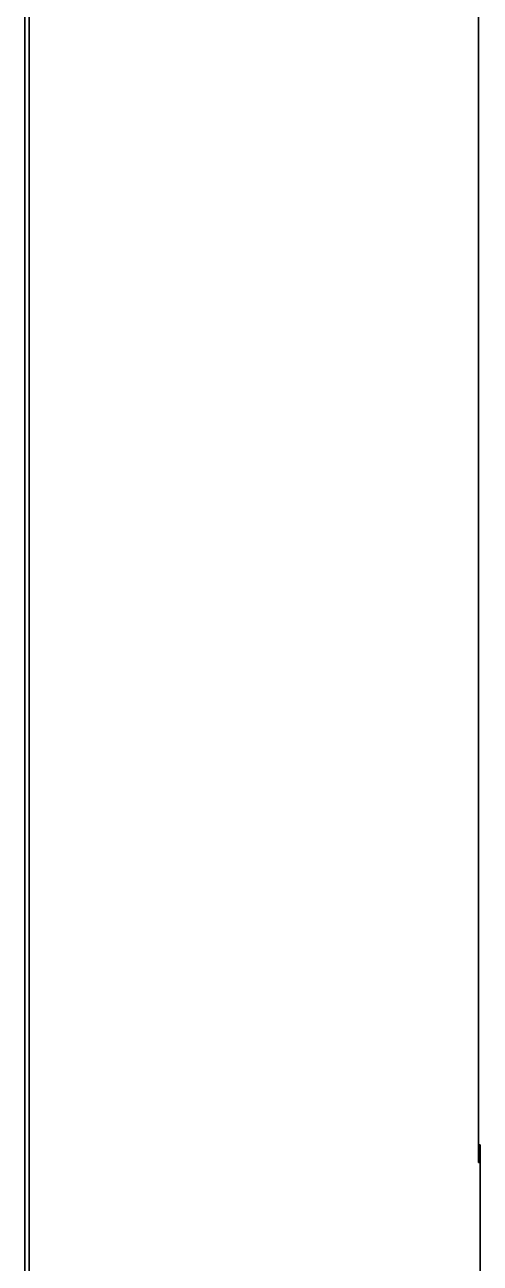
# Model space of a CAD drawing. Header units: inches. Extents: x 885 to 6823, y 710 to 5493.
# Drawn here: x 5311.49 to 5324.36, y 3106.01 to 3141.01 of the extents above; entities that cross this region are included whole.
import ezdxf

# ---------------------------------------------------------------- set-up
doc = ezdxf.new("R2010")
doc.units = ezdxf.units.IN
doc.layers.add('1', color=7, linetype='Continuous', true_color=0xffffff)

msp = doc.modelspace()

# ---------------------------------------------------------------- linework, layer by layer
at = {"layer": '1', "color": 7, "linetype": 'Continuous', "lineweight": 35}
for p, q in [((5324.314, 3228.955), (5324.314, 3109.356)), ((5324.314, 3228.955), (5324.314, 3108.856)), ((5311.49, 3049.754), (5311.49, 3224.432)), ((5311.615, 3049.816), (5311.615, 3224.37)), ((5311.615, 3049.816), (5311.615, 3224.37)), ((5324.365, 3109.356), (5324.314, 3109.356)), ((5324.365, 3045.231), (5324.365, 3109.356)), ((5324.365, 3108.856), (5324.314, 3108.856)), ((5324.365, 3045.231), (5324.365, 3108.856))]:
    msp.add_line(p, q, dxfattribs=at)

doc.saveas('drawing.dxf')
